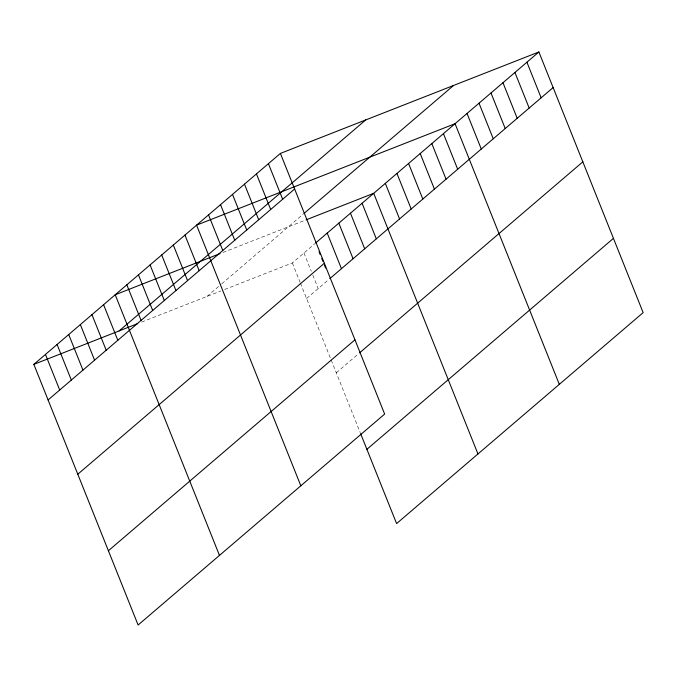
<?xml version="1.0" encoding="UTF-8"?>
<svg xmlns="http://www.w3.org/2000/svg" width="677" height="677" viewBox="0 0 677 677"><rect width="100%" height="100%" fill="white"/><g stroke="black" fill="none" stroke-linecap="round" stroke-linejoin="round"><path stroke-width="0.51" stroke-dasharray="3.38 2.54" d="M207.044 296.408L220.99 284.475M221.768 283.807L303.127 214.194M224.688 289.485L292.346 262.93L314.813 243.703M306.579 298.523L329.047 279.296M336.283 372.79L358.759 353.563M222.978 252.47L305.073 220.253M141.611 322.083L220.77 291.017M303.965 252.986L311.276 271.265M312.816 275.107L318.198 288.58M292.346 262.93L300.038 282.174M300.427 283.13L360.223 432.637"/><path stroke-width="1.02" d="M280.405 153.417L384.654 414.07L138.108 625.023L33.85 364.37L280.405 153.417L538.892 51.977L643.15 312.63L396.595 523.583L360.613 433.618M119.152 330.892L365.707 119.939M48.084 399.955L294.639 189.001M303.897 213.534L453.59 85.454M315.592 243.043L538.892 51.977M77.787 474.23L324.342 263.268M329.826 278.628L553.126 87.561M108.396 550.748L354.951 339.795M359.529 352.903L582.838 161.837M366.892 449.316L613.447 238.355M220.042 253.613L115.208 294.757L219.466 555.411M306.055 219.864L373.704 193.317L477.962 453.971M33.85 364.37L137.71 323.614M526.918 62.225L541.151 97.81M514.943 72.473L529.177 108.058M502.969 82.712L517.203 118.306M490.994 92.961L505.228 128.554M479.02 103.209L493.254 138.793M467.045 113.457L481.279 149.042M559.32 384.358L455.071 123.705L196.575 225.136L300.825 485.79M443.443 133.648L457.677 169.233M431.824 143.592L446.058 179.177M420.197 153.535L434.431 189.128M408.578 163.479L422.812 199.072M396.95 173.43L411.184 209.015M385.331 183.374L399.565 218.959M362.085 203.261L376.319 238.854M350.458 213.204L364.691 248.797M338.838 223.156L353.072 258.741M327.211 233.1L341.445 268.684M319.053 251.7L320.204 254.586M321.744 258.436L322.904 261.322M324.435 265.164L325.595 268.05M268.422 163.656L282.656 199.25M256.448 173.904L270.682 209.489M244.473 184.152L258.707 219.737M232.499 194.401L246.733 229.985M220.524 204.649L234.758 240.233M208.55 214.888L222.784 250.482M184.948 235.08L199.182 270.673M173.329 245.032L187.563 280.616M161.701 254.975L175.935 290.56M150.082 264.919L164.316 300.503M138.455 274.862L152.689 310.447M126.836 284.805L141.07 320.399M103.589 304.701L117.823 340.286M91.962 314.644L106.196 350.229M80.343 324.588L94.577 360.172M68.715 334.531L82.949 370.124M57.096 344.483L71.33 380.068M45.469 354.426L59.703 390.011"/></g></svg>
